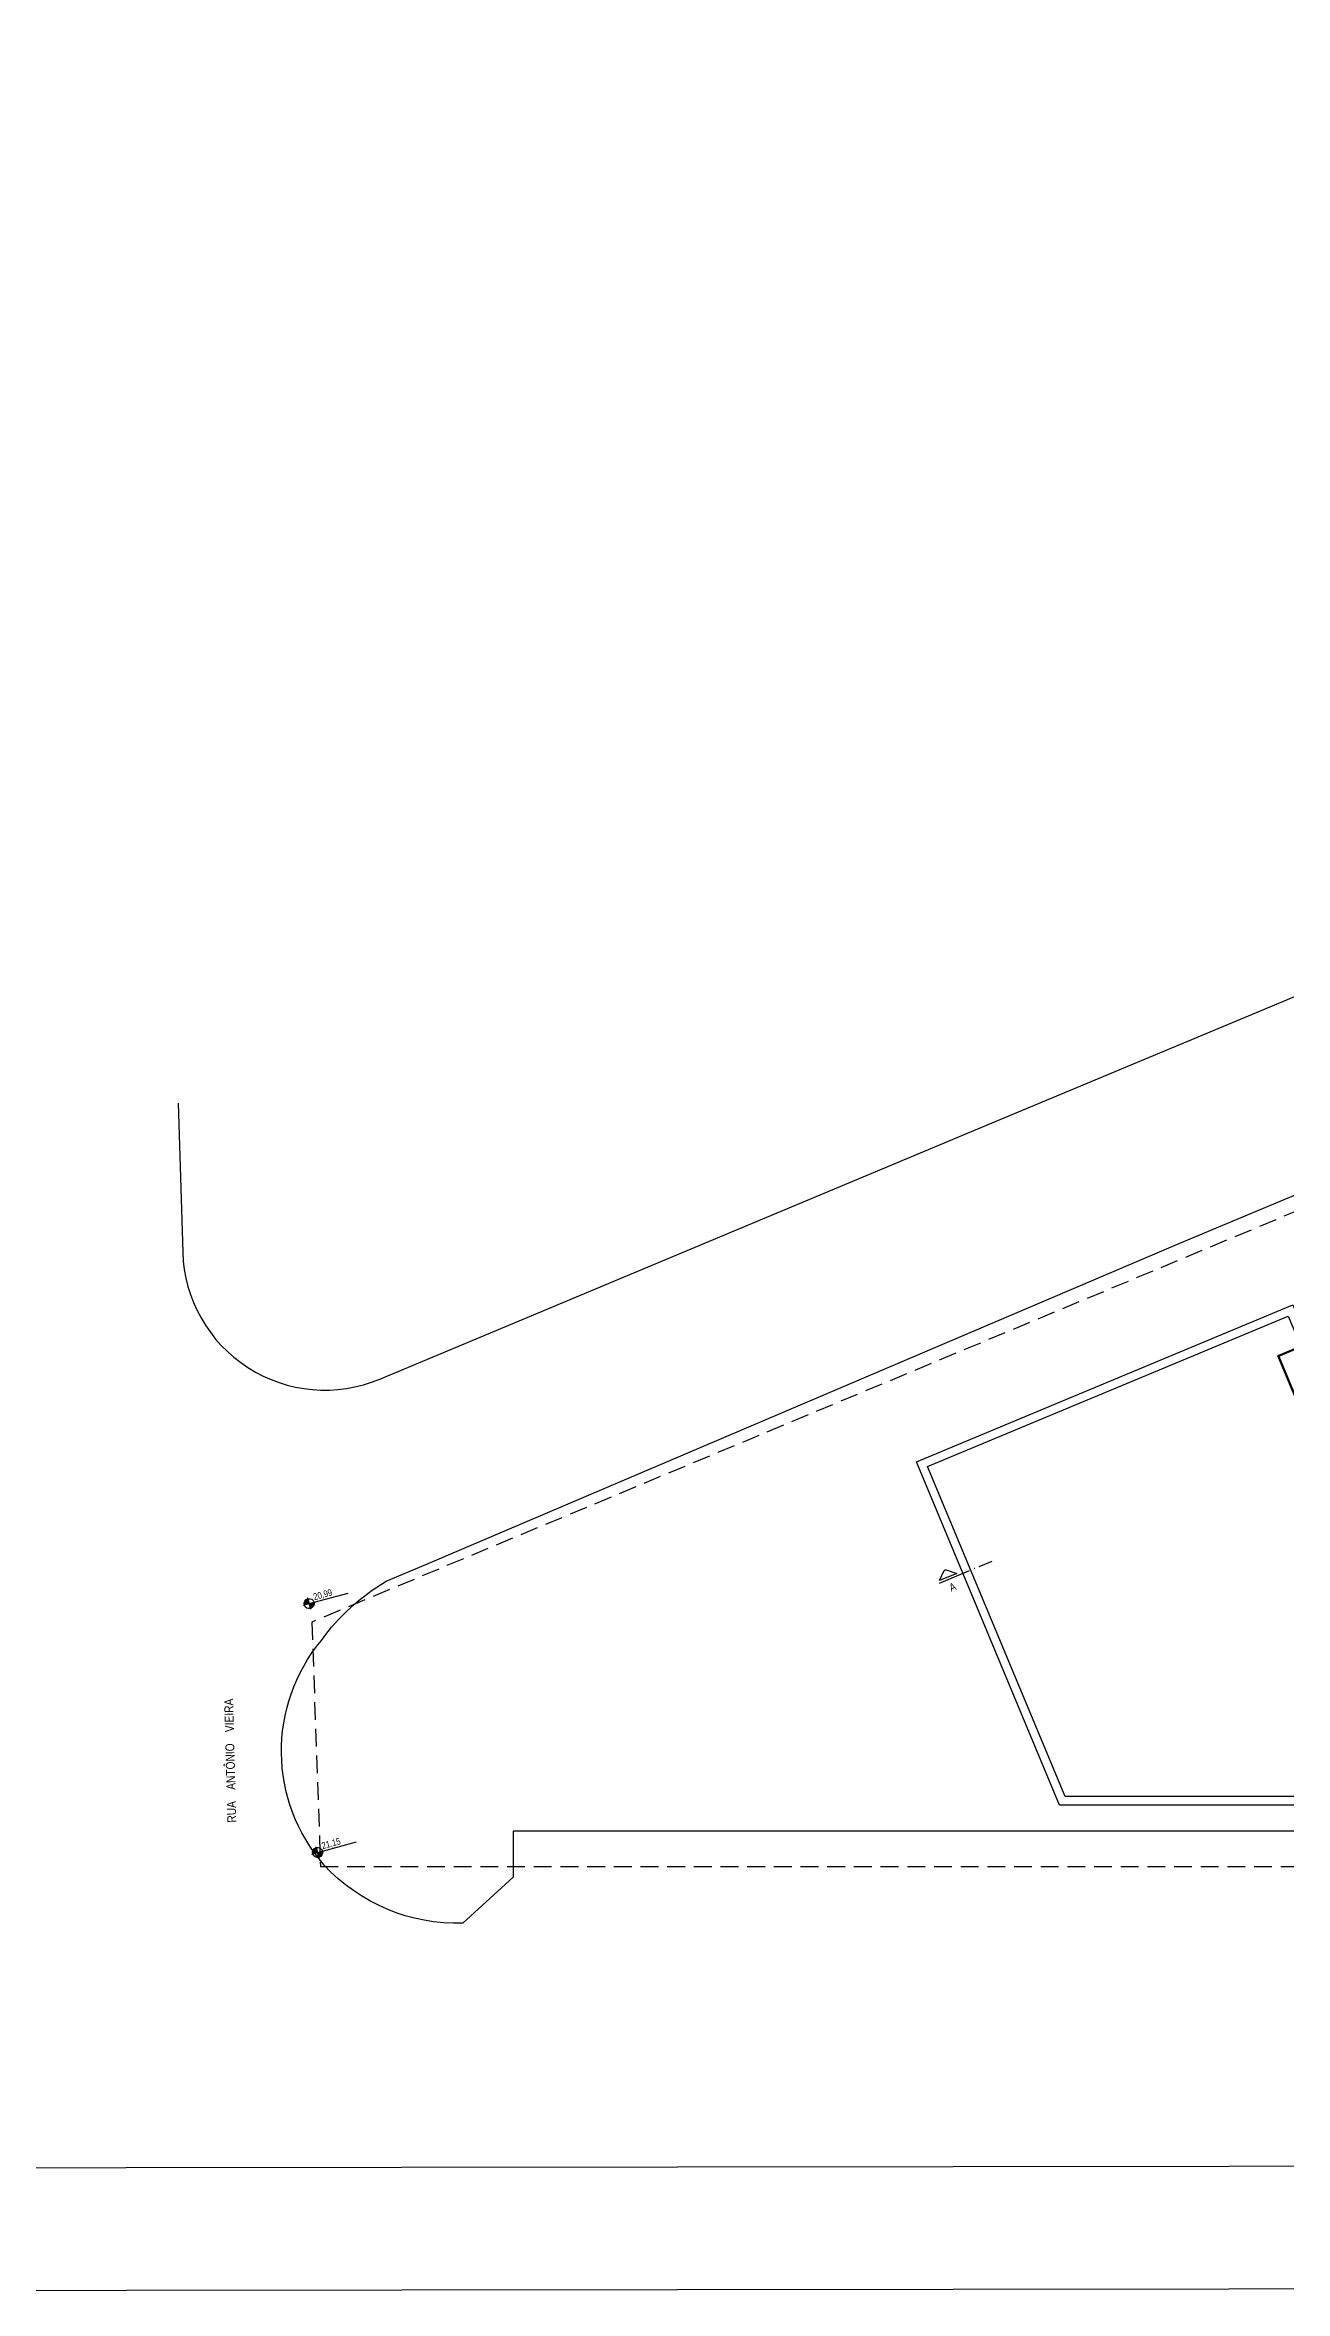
# Model space of a CAD drawing. Header units: metres. Extents: x -154 to 570, y -18 to 184.
# Drawn here: x -111.9 to -77, y -18 to 45.2 of the extents above; entities that cross this region are included whole.
import ezdxf
from ezdxf.enums import TextEntityAlignment as Align

# ---------------------------------------------------------------- set-up
doc = ezdxf.new("R2010")
doc.units = ezdxf.units.M
doc.linetypes.add('terreno + circ vert$0$DASHEDX2', pattern=[1.5, 1, -0.5])
for name, color, linetype in [('ARQ-ALV ACAB', 4, 'Continuous'), ('ARQ-AUX', 7, 'Continuous'), ('ARQ-DIM - EMBASAM', 2, 'Continuous'), ('ARQ-SIM', 1, 'Continuous'), ('terreno + circ vert$0$ARQ-AUX1', 1, 'Continuous'), ('terreno + circ vert$0$ARQ-AUX2', 2, 'Continuous'), ('terreno + circ vert$0$ARQ-EST', 2, 'Continuous'), ('terreno + circ vert$0$ARQ-PRJ', 7, 'terreno + circ vert$0$DASHEDX2'), ('terreno + circ vert$0$ARQ-SIM', 1, 'Continuous')]:
    doc.layers.add(name, color=color, linetype=linetype)
doc.styles.add('Adesa', font='ARIALN.TTF')
doc.styles.add('terreno + circ vert$0$Adesa', font='ARIALN.TTF')

# ---------------------------------------------------------------- blocks, each defined once
blk = doc.blocks.new('ADESA-SIM CORT')
at = {"color": 2}
for points in [[(0.521, 0), (0, 0)], [(0.706, 0), (0.729, 0)], [(2.14, 0), (0.914, 0)]]:
    blk.add_lwpolyline(points, dxfattribs=at)
at = {"color": 3}
blk.add_lwpolyline([(1.712, 0.367), (1.4, 0.086), (2.1, 0.086), (1.788, 0.367)], dxfattribs=at)
blk.add_lwpolyline([(1.788, 0.367, 0.267949), (1.712, 0.367)], format="xyb", dxfattribs=at)
at = {"color": 3, "style": 'Adesa'}
blk.add_attdef('A', text='', height=0.35, dxfattribs=at).set_placement((1.739, -0.325), align=Align.MIDDLE_CENTER)
blk = doc.blocks.new('ARQ-PERG RED')
at = {"layer": 'ARQ-ALV ACAB', "color": 251}
for points in [[(14.369, -7.872), (14.369, -9.142), (2.256, -9.141), (-1.768, 0.503), (8.813, 4.919), (9.267, 3.83)], [(14.129, -7.872), (14.129, -8.902), (2.416, -8.901), (-1.454, 0.374), (8.684, 4.605), (9.046, 3.738)]]:
    blk.add_lwpolyline(points, dxfattribs=at)
blk = doc.blocks.new('terreno + circ vert$0$ADESA-SIMB NIVEL PLAN')
h = blk.add_hatch(color=256)
h.dxf.hatch_style = 1
edge = h.paths.add_edge_path()
edge.add_ellipse((-0.038, 0), major_axis=(-0.133, 0.133), ratio=1, start_angle=315.06386, end_angle=405.06386)
edge.add_line((-0.226, 0), (-0.038, 0))
edge.add_line((-0.038, 0), (-0.038, 0.189))
edge = h.paths.add_edge_path()
edge.add_ellipse((-0.038, 0), major_axis=(-0.133, 0.133), ratio=1, start_angle=495.06386, end_angle=585.06386)
edge.add_line((0.151, 0), (-0.038, 0))
edge.add_line((-0.038, 0), (-0.038, -0.189))
for p, q in [((-0.038, 0.189), (-0.038, 0.226)), ((-0.038, 0.189), (-0.038, 0)), ((-0.038, 0), (0.151, 0)), ((-0.038, 0), (0.151, 0)), ((0.151, 0), (0.189, 0)), ((-0.264, 0), (-0.226, 0)), ((-0.226, 0), (-0.038, 0)), ((-0.038, -0.189), (-0.038, 0)), ((-0.037, -0.227), (-0.038, -0.189))]:
    blk.add_line(p, q)
blk.add_lwpolyline([(0.157, 0), (1.472, 0)])
blk.add_ellipse((-0.038, 0), major_axis=(-0.133, 0.133), ratio=1, start_param=3.928105432082424, end_param=10.21129073926201)
at = {"color": 3, "style": 'terreno + circ vert$0$Adesa'}
for p in [(0.18, 0.072), (0.18, -0.298)]:
    blk.add_attdef('100.00', p, '', height=0.25, rotation=0.06386, dxfattribs=at)
blk = doc.blocks.new('terreno + circ vert')
at = {"layer": 'Defpoints'}
blk.add_lwpolyline([(45.031, 1.162, 0.011807), (45.046, 1.811), (45.121, 8.461), (42.945, 9.481), (35.555, 12.947), (27.506, 16.893), (22.101, 19.54), (15.002, 23.015), (8.325, 26.282), (0.49, 30.091), (-5.893, 33.236), (-11.242, 35.872), (-77.207, 8.344), (-72.462, -3.025), (39.746, -3.025), (40.529, -3.025, 0.392534)], format="xyb", close=True, dxfattribs=at)
at = {"layer": 'terreno + circ vert$0$ARQ-AUX1'}
blk.add_lwpolyline([(-108.143, 15.439), (-108.013, 11.244, 0.525686), (-102.472, 7.678), (-85.253, 14.881), (-77.082, 18.294), (-68.696, 21.871), (-34.291, 36.588, 0.310035), (-31.867, 40.41), (-32.039, 45.187)], format="xyb", dxfattribs=at)
for points in [[(-108.07, 13.087), (-108.058, 12.695)], [(-132.856, -14.509), (76.373, -14.263)], [(-132.851, -17.959), (76.378, -17.713)]]:
    blk.add_lwpolyline(points, dxfattribs=at)
at = {"layer": 'terreno + circ vert$0$ARQ-AUX2'}
blk.add_lwpolyline([(-38.72, -5.025), (-98.72, -5.025), (-98.72, -6.323), (-100.135, -7.616, -0.218184), (-104.037, -5.981, -0.368143), (-104.112, 0.335, -0.103821), (-102.292, 1.998), (-101.175, 2.467), (-79.977, 11.499), (-64.687, 17.904)], format="xyb", dxfattribs=at)
at = {"layer": 'terreno + circ vert$0$ARQ-EST', "color": 102}
blk.add_lwpolyline([(45.031, 1.162, 0.011807), (45.046, 1.811), (45.121, 8.461), (42.945, 9.481), (35.555, 12.947), (27.506, 16.893), (22.101, 19.54), (15.002, 23.015), (8.325, 26.282), (0.49, 30.091), (-5.893, 33.236), (-11.242, 35.872), (-77.207, 8.344), (-72.462, -3.025), (39.746, -3.025), (40.529, -3.025, 0.392527), (45.031, 1.162)], format="xyb", dxfattribs=at)
at = {"layer": 'terreno + circ vert$0$ARQ-PRJ', "color": 1, "ltscale": 0.5}
blk.add_lwpolyline([(48.042, 1.391), (48.106, 7.061), (42.945, 9.481), (35.555, 12.947), (27.506, 16.893), (22.101, 19.54), (15.002, 23.015), (8.325, 26.282), (0.49, 30.091), (-5.893, 33.236), (-12.276, 36.381), (-18.916, 39.668), (-31.6, 31.223), (-104.383, 0.849), (-104.14, -6.025), (40.542, -6.025, 0.41093)], format="xyb", close=True, dxfattribs=at)
at = {"layer": 'terreno + circ vert$0$ARQ-SIM'}
ref = blk.add_blockref('terreno + circ vert$0$ADESA-SIMB NIVEL PLAN', (-104.428, 1.374), dxfattribs=dict(at, xscale=0.7499999999999999, yscale=0.7499999999999999, zscale=0.7499999999999999, rotation=15.2273522940256))
ref.add_attrib('100.00', '20,99', (-104.312, 1.461), dxfattribs={"layer": '0', "color": 3, "height": 0.1875, "rotation": 15.29122, "style": 'terreno + circ vert$0$Adesa'})
ref = blk.add_blockref('terreno + circ vert$0$ADESA-SIMB NIVEL PLAN', (-104.192, -5.622), dxfattribs=dict(at, xscale=0.7499999999999999, yscale=0.7499999999999999, zscale=0.7499999999999999, rotation=15.2273522940256))
ref.add_attrib('100.00', '21,15', (-104.076, -5.535), dxfattribs={"layer": '0', "color": 3, "height": 0.1875, "rotation": 15.29122, "style": 'terreno + circ vert$0$Adesa'})
at = {"color": 2, "style": 'terreno + circ vert$0$Adesa'}
blk.add_text('RUA    ANTÔNIO    VIEIRA', height=0.25, rotation=91.46171, dxfattribs=at).set_placement((-106.508, -4.786))

msp = doc.modelspace()

# ---------------------------------------------------------------- linework, layer by layer
at = {"layer": 'ARQ-ALV ACAB'}
msp.add_lwpolyline([(-21.405, -3.025), (-72.4848, -3.025), (-77.2248, 8.335), (-76.3532, 8.6987)], dxfattribs=at)
at = {"layer": 'ARQ-AUX'}
msp.add_lwpolyline([(-21.405, -3), (-72.4681, -3), (-77.1921, 8.3216), (-76.3436, 8.6756)], dxfattribs=at)

# ---------------------------------------------------------------- block references
msp.add_blockref('ARQ-PERG RED', (-85.6165, 4.846, 0))
at = {"layer": 'ARQ-DIM - EMBASAM'}
msp.add_blockref('terreno + circ vert', (0, 0), dxfattribs=at)
at = {"layer": 'ARQ-SIM'}
ref = msp.add_blockref('ADESA-SIM CORT', (-85.2579, 2.5622), dxfattribs=dict(at, xscale=-0.75, yscale=0.75, zscale=0.75, rotation=22.64917839319863))
ref.add_attrib('A', 'A', dxfattribs={"layer": '0', "color": 4, "height": 0.225, "rotation": 22.649178, "style": 'Adesa'}).set_placement((-86.368, 1.8351), align=Align.MIDDLE_CENTER)

doc.saveas('drawing.dxf')
